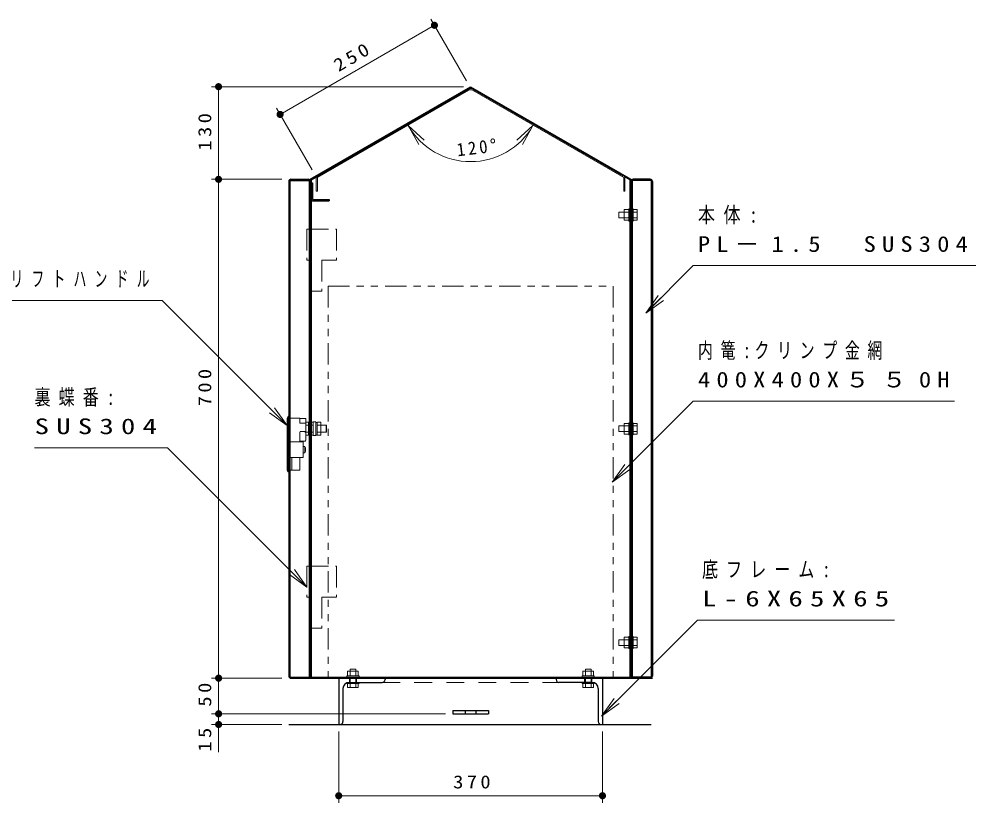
# Model space of a CAD drawing. Units: millimetres on the paper, scale 1:10. Extents: x -365 to 12, y -47 to 257.
# Drawn here: x -238 to -103.8, y 55.6 to 165.6 of the extents above; entities that cross this region are included whole.
import ezdxf

# ---------------------------------------------------------------- set-up
doc = ezdxf.new("R2010")
doc.units = ezdxf.units.MM
doc.linetypes.add('USER1', pattern=[4.5, 2.5, -2])
doc.linetypes.add('USER3', pattern=[8, 3, -1, 1, -1, 1, -1])
doc.layers.add('LY_1', color=7, linetype='Continuous', lineweight=13)
doc.styles.add('ＭＳ ゴシック', font='')
doc.styles.get('ＭＳ ゴシック').set_extended_font_data('MS Gothic')

# ---------------------------------------------------------------- blocks, each defined once
blk = doc.blocks.new('filled_dot')
at = {"color": 0, "linetype": 'Continuous', "lineweight": -2, "const_width": 1.25}
blk.add_lwpolyline([(-0.625, 0, 1), (0.625, 0, 1)], format="xyb", close=True, dxfattribs=at)
blk = doc.blocks.new('open_arrow')
at = {"color": 0, "linetype": 'Continuous', "lineweight": -2}
blk.add_lwpolyline([(7.5, 1.25), (0, 0), (7.5, -1.25)], dxfattribs=at)

msp = doc.modelspace()

# ---------------------------------------------------------------- linework, layer by layer
at = {"layer": 'LY_1'}
for p, q in [((-175.244, 156.893), (-180.247, 165.551)), ((-201.394, 152.179), (-179.747, 164.686)), ((-175.669, 156.07), (-211.019, 156.07)), ((-210.019, 143.07), (-210.019, 156.07)), ((-196.166, 143.304), (-174.919, 155.579)), ((-153.173, 143.304), (-174.419, 155.579)), ((-196.891, 144.386), (-201.894, 153.044)), ((-201.169, 143.07), (-211.019, 143.07)), ((-210.019, 73.07), (-210.019, 143.07)), ((-196.316, 143.39), (-196.315, 141.39)), ((-196.166, 143.304), (-196.165, 141.39)), ((-153.173, 143.304), (-153.173, 141.39)), ((-153.023, 143.39), (-153.023, 141.39)), ((-196.315, 141.39), (-196.165, 141.39)), ((-153.023, 141.39), (-153.173, 141.39)), ((-153.859, 138.47), (-153.859, 137.67)), ((-153.859, 138.47), (-152.479, 138.47)), ((-153.129, 138.82), (-152.479, 138.82)), ((-153.129, 138.82), (-153.129, 137.32)), ((-152.479, 138.92), (-152.319, 138.92)), ((-152.479, 138.92), (-152.479, 137.22)), ((-152.319, 138.57), (-152.019, 138.57)), ((-152.319, 138.47), (-152.019, 138.47)), ((-152.019, 138.92), (-151.859, 138.92)), ((-151.859, 138.92), (-151.859, 137.22)), ((-151.859, 138.82), (-151.309, 138.82)), ((-151.859, 138.47), (-151.309, 138.47)), ((-151.309, 138.82), (-151.309, 137.32)), ((-153.859, 137.67), (-152.479, 137.67)), ((-153.129, 137.32), (-152.479, 137.32)), ((-152.479, 137.22), (-152.319, 137.22)), ((-152.319, 137.67), (-152.019, 137.67)), ((-152.319, 137.57), (-152.019, 137.57)), ((-152.019, 137.22), (-151.859, 137.22)), ((-151.859, 137.67), (-151.309, 137.67)), ((-151.859, 137.32), (-151.309, 137.32)), ((-150.104, 124.311), (-148.337, 126.786)), ((-150.104, 124.311), (-147.983, 126.432)), ((-147.63, 126.079), (-150.104, 124.311)), ((-200.402, 108.522), (-202.877, 110.29)), ((-200.402, 108.522), (-202.523, 110.643)), ((-202.17, 110.997), (-200.402, 108.522)), ((-200.389, 109.57), (-200.279, 109.82)), ((-200.389, 109.57), (-200.389, 102.27)), ((-200.279, 109.82), (-200.279, 102.02)), ((-200.279, 109.82), (-200.169, 109.82)), ((-200.169, 109.82), (-200.169, 102.02)), ((-200.169, 109.57), (-198.629, 109.57)), ((-198.629, 109.57), (-198.629, 108.866)), ((-198.629, 109.504), (-197.843, 109.504)), ((-198.629, 108.866), (-197.793, 108.866)), ((-197.793, 109.454), (-197.793, 106.45)), ((-197.793, 108.978), (-197.435, 108.978)), ((-197.417, 108.968), (-197.393, 108.926)), ((-197.393, 108.926), (-197.393, 108.07)), ((-197.245, 108.968), (-197.269, 108.926)), ((-197.269, 108.926), (-197.269, 107.214)), ((-197.228, 108.978), (-196.811, 108.978)), ((-196.793, 108.968), (-196.769, 108.926)), ((-196.769, 109.023), (-196.373, 109.023)), ((-196.769, 107.117), (-196.769, 109.023)), ((-196.769, 108.926), (-196.769, 108.07)), ((-196.373, 107.117), (-196.373, 109.023)), ((-196.373, 108.97), (-196.173, 108.97)), ((-196.173, 107.17), (-196.173, 108.97)), ((-196.149, 108.968), (-196.173, 108.926)), ((-196.173, 108.926), (-196.173, 107.214)), ((-196.132, 108.978), (-195.715, 108.978)), ((-195.697, 108.968), (-195.673, 108.926)), ((-195.673, 108.926), (-195.673, 107.214)), ((-153.129, 108.82), (-152.479, 108.82)), ((-153.129, 108.82), (-153.129, 107.32)), ((-152.479, 108.92), (-152.319, 108.92)), ((-152.479, 108.92), (-152.479, 107.22)), ((-152.019, 108.92), (-151.859, 108.92)), ((-151.859, 108.92), (-151.859, 107.22)), ((-151.859, 108.82), (-151.309, 108.82)), ((-151.309, 108.82), (-151.309, 107.32)), ((-198.629, 107.606), (-198.629, 106.23)), ((-198.529, 107.706), (-197.793, 107.706)), ((-197.793, 108.57), (-197.423, 108.57)), ((-197.793, 107.57), (-197.423, 107.57)), ((-197.423, 108.57), (-197.396, 108.618)), ((-197.423, 108.57), (-197.393, 108.518)), ((-197.423, 107.57), (-197.393, 107.622)), ((-197.423, 107.57), (-197.396, 107.523)), ((-197.393, 108.57), (-197.269, 108.57)), ((-197.393, 107.214), (-197.393, 108.07)), ((-197.393, 107.57), (-197.269, 107.57)), ((-197.239, 108.57), (-197.269, 108.518)), ((-197.269, 108.518), (-197.269, 108.07)), ((-197.269, 107.622), (-197.269, 108.07)), ((-197.239, 107.57), (-197.269, 107.622)), ((-197.239, 108.57), (-197.266, 108.618)), ((-197.239, 107.57), (-197.266, 107.523)), ((-197.239, 108.57), (-196.799, 108.57)), ((-197.239, 107.57), (-196.799, 107.57)), ((-196.799, 108.57), (-196.772, 108.618)), ((-196.799, 108.57), (-196.769, 108.518)), ((-196.799, 107.57), (-196.769, 107.622)), ((-196.799, 107.57), (-196.772, 107.523)), ((-196.143, 108.57), (-196.173, 108.518)), ((-196.173, 108.518), (-196.173, 108.07)), ((-196.173, 107.622), (-196.173, 108.07)), ((-196.143, 107.57), (-196.173, 107.622)), ((-196.143, 108.57), (-196.17, 108.618)), ((-196.143, 107.57), (-196.17, 107.523)), ((-196.143, 108.57), (-195.703, 108.57)), ((-196.143, 107.57), (-195.703, 107.57)), ((-195.703, 108.57), (-195.676, 108.618)), ((-195.703, 108.57), (-195.673, 108.518)), ((-195.703, 107.57), (-195.673, 107.622)), ((-195.703, 107.57), (-195.676, 107.523)), ((-195.673, 108.57), (-194.919, 108.57)), ((-195.673, 107.57), (-194.919, 107.57)), ((-194.919, 108.57), (-194.869, 108.52)), ((-194.919, 108.57), (-194.919, 107.57)), ((-194.919, 107.57), (-194.869, 107.62)), ((-194.869, 108.52), (-194.869, 107.62)), ((-153.859, 108.47), (-153.859, 107.67)), ((-153.859, 108.47), (-152.479, 108.47)), ((-153.859, 107.67), (-152.479, 107.67)), ((-152.319, 108.57), (-152.019, 108.57)), ((-152.319, 108.47), (-152.019, 108.47)), ((-152.319, 107.67), (-152.019, 107.67)), ((-152.319, 107.57), (-152.019, 107.57)), ((-151.859, 108.47), (-151.309, 108.47)), ((-151.859, 107.67), (-151.309, 107.67)), ((-200.019, 106.23), (-198.149, 106.23)), ((-200.019, 106.23), (-200.019, 104.03)), ((-198.629, 106.35), (-197.893, 106.35)), ((-198.149, 106.23), (-198.149, 104.03)), ((-197.793, 107.162), (-197.435, 107.162)), ((-197.417, 107.172), (-197.393, 107.214)), ((-197.245, 107.172), (-197.269, 107.214)), ((-197.228, 107.162), (-196.811, 107.162)), ((-196.793, 107.172), (-196.769, 107.214)), ((-196.769, 107.117), (-196.373, 107.117)), ((-196.373, 107.17), (-196.173, 107.17)), ((-196.149, 107.172), (-196.173, 107.214)), ((-196.132, 107.162), (-195.715, 107.162)), ((-195.697, 107.172), (-195.673, 107.214)), ((-153.129, 107.32), (-152.479, 107.32)), ((-152.479, 107.22), (-152.319, 107.22)), ((-152.019, 107.22), (-151.859, 107.22)), ((-151.859, 107.32), (-151.309, 107.32)), ((-198.149, 105.592), (-197.929, 105.592)), ((-197.929, 105.592), (-197.929, 104.668)), ((-200.019, 104.03), (-198.149, 104.03)), ((-199.729, 104.03), (-199.729, 102.27)), ((-198.629, 104.03), (-198.629, 102.27)), ((-198.149, 104.668), (-197.929, 104.668)), ((-200.389, 102.27), (-200.279, 102.02)), ((-200.279, 102.02), (-200.169, 102.02)), ((-200.169, 102.27), (-198.629, 102.27)), ((-154.817, 100.56), (-153.049, 103.035)), ((-154.817, 100.56), (-152.696, 102.681)), ((-152.342, 102.328), (-154.817, 100.56)), ((-197.619, 85.84), (-200.094, 87.608)), ((-197.619, 85.84), (-199.74, 87.962)), ((-199.387, 88.315), (-197.619, 85.84)), ((-153.859, 78.47), (-153.859, 77.67)), ((-153.859, 78.47), (-152.479, 78.47)), ((-153.129, 78.82), (-152.479, 78.82)), ((-153.129, 78.82), (-153.129, 77.32)), ((-152.479, 78.92), (-152.319, 78.92)), ((-152.479, 78.92), (-152.479, 77.22)), ((-152.319, 78.57), (-152.019, 78.57)), ((-152.319, 78.47), (-152.019, 78.47)), ((-152.019, 78.92), (-151.859, 78.92)), ((-151.859, 78.92), (-151.859, 77.22)), ((-151.859, 78.82), (-151.309, 78.82)), ((-151.859, 78.47), (-151.309, 78.47)), ((-151.309, 78.82), (-151.309, 77.32)), ((-153.859, 77.67), (-152.479, 77.67)), ((-153.129, 77.32), (-152.479, 77.32)), ((-152.479, 77.22), (-152.319, 77.22)), ((-152.319, 77.67), (-152.019, 77.67)), ((-152.319, 77.57), (-152.019, 77.57)), ((-152.019, 77.22), (-151.859, 77.22)), ((-151.859, 77.67), (-151.309, 77.67)), ((-151.859, 77.32), (-151.309, 77.32)), ((-191.919, 74.03), (-191.919, 73.38)), ((-191.919, 74.03), (-190.419, 74.03)), ((-191.569, 74.31), (-190.769, 74.31)), ((-191.569, 74.31), (-191.569, 73.38)), ((-190.769, 74.31), (-190.769, 73.38)), ((-190.419, 74.03), (-190.419, 73.38)), ((-158.919, 74.03), (-158.919, 73.38)), ((-157.419, 74.03), (-158.919, 74.03)), ((-157.769, 74.31), (-158.569, 74.31)), ((-158.569, 74.31), (-158.569, 73.38)), ((-157.769, 74.31), (-157.769, 73.38)), ((-157.419, 74.03), (-157.419, 73.38)), ((-201.169, 73.07), (-211.019, 73.07)), ((-210.019, 68.07), (-210.019, 73.07)), ((-192.019, 73.38), (-192.019, 73.22)), ((-192.019, 73.38), (-190.319, 73.38)), ((-190.319, 73.38), (-190.319, 73.22)), ((-159.019, 73.38), (-159.019, 73.22)), ((-157.319, 73.38), (-159.019, 73.38)), ((-157.319, 73.38), (-157.319, 73.22)), ((-156.307, 67.76), (-154.54, 70.235)), ((-156.307, 67.76), (-154.186, 69.881)), ((-153.832, 69.528), (-156.307, 67.76)), ((-178.169, 68.07), (-211.019, 68.07)), ((-210.019, 62.678), (-210.019, 68.07)), ((-201.169, 66.57), (-211.019, 66.57)), ((-193.169, 65.57), (-193.169, 55.57)), ((-156.169, 65.57), (-156.169, 55.57)), ((-156.169, 56.57), (-193.169, 56.57))]:
    msp.add_line(p, q, dxfattribs=at)
at = {"layer": 'LY_1', "color": 3, "lineweight": 25}
for p, q in [((-197.169, 143.07), (-174.669, 156.07)), ((-197.019, 142.984), (-174.669, 155.897)), ((-174.669, 156.07), (-152.169, 143.07)), ((-153.227, 143.508), (-174.669, 155.897)), ((-181.163, 152.145), (-181.088, 152.015)), ((-168.175, 152.145), (-168.25, 152.015)), ((-189.822, 147.142), (-189.747, 147.012)), ((-159.516, 147.142), (-159.591, 147.012)), ((-200.169, 142.77), (-200.169, 73.37)), ((-200.019, 142.92), (-200.019, 73.22)), ((-200.019, 142.92), (-197.319, 142.92)), ((-199.869, 143.07), (-197.469, 143.07)), ((-197.319, 142.92), (-197.319, 73.22)), ((-197.169, 143.07), (-197.169, 73.07)), ((-197.019, 142.984), (-197.019, 73.22)), ((-197.019, 142.57), (-196.867, 142.57)), ((-196.867, 142.57), (-196.867, 140.222)), ((-152.319, 142.984), (-153.132, 143.454)), ((-152.319, 142.984), (-152.319, 73.22)), ((-152.169, 143.07), (-152.169, 73.07)), ((-149.319, 142.92), (-152.019, 142.92)), ((-152.019, 142.92), (-152.019, 73.22)), ((-149.469, 143.07), (-151.869, 143.07)), ((-149.319, 142.92), (-149.319, 73.22)), ((-149.169, 142.77), (-149.169, 73.37)), ((-197.319, 140.07), (-197.169, 140.07)), ((-197.019, 140.07), (-194.519, 140.07)), ((-196.867, 140.222), (-194.519, 140.222)), ((-194.519, 140.222), (-194.519, 140.07)), ((-152.019, 140.07), (-152.169, 140.07)), ((-200.019, 73.22), (-197.169, 73.22)), ((-199.869, 73.07), (-149.169, 73.07)), ((-197.019, 73.22), (-152.319, 73.22)), ((-193.169, 73.07), (-193.169, 66.57)), ((-186.669, 73.07), (-186.669, 72.87)), ((-162.669, 73.07), (-162.669, 72.87)), ((-156.169, 73.07), (-156.169, 66.57)), ((-149.319, 73.22), (-152.169, 73.22)), ((-192.569, 71.62), (-192.569, 66.97)), ((-191.719, 72.47), (-187.069, 72.47)), ((-157.619, 72.47), (-162.269, 72.47)), ((-156.769, 71.62), (-156.769, 66.97)), ((-177.169, 68.52), (-172.169, 68.52)), ((-177.169, 68.52), (-177.169, 68.07)), ((-175.419, 68.52), (-175.419, 68.07)), ((-173.919, 68.52), (-173.919, 68.07)), ((-172.169, 68.52), (-172.169, 68.07)), ((-177.169, 68.07), (-172.169, 68.07)), ((-200.169, 66.57), (-149.319, 66.57))]:
    msp.add_line(p, q, dxfattribs=at)
at = {"layer": 'LY_1', "linetype": 'USER3'}
for p, q in [((-197.619, 136.07), (-193.469, 136.07)), ((-197.619, 136.07), (-197.619, 131.72)), ((-193.469, 136.07), (-193.469, 131.72)), ((-197.619, 131.72), (-197.019, 131.72)), ((-197.019, 131.72), (-197.019, 127.37)), ((-195.519, 131.72), (-195.519, 127.37)), ((-195.519, 131.72), (-193.469, 131.72)), ((-194.669, 128.07), (-194.669, 73.07)), ((-194.669, 128.07), (-154.669, 128.07)), ((-154.669, 128.07), (-154.669, 73.07)), ((-197.019, 127.37), (-195.519, 127.37)), ((-197.619, 88.77), (-193.469, 88.77)), ((-197.619, 88.77), (-197.619, 84.42)), ((-193.469, 88.77), (-193.469, 84.42)), ((-197.619, 84.42), (-197.019, 84.42)), ((-197.019, 84.42), (-197.019, 80.07)), ((-195.519, 84.42), (-195.519, 80.07)), ((-195.519, 84.42), (-193.469, 84.42)), ((-197.019, 80.07), (-195.519, 80.07))]:
    msp.add_line(p, q, dxfattribs=at)
at = {"layer": 'LY_1', "linetype": 'USER1'}
for p, q in [((-191.669, 73.22), (-191.669, 72.47)), ((-191.569, 73.22), (-191.569, 72.47)), ((-190.769, 73.22), (-190.769, 72.47)), ((-190.669, 73.22), (-190.669, 72.47)), ((-158.669, 73.22), (-158.669, 72.47)), ((-158.569, 73.22), (-158.569, 72.47)), ((-157.769, 73.22), (-157.769, 72.47)), ((-157.669, 73.22), (-157.669, 72.47)), ((-192.019, 72.47), (-192.019, 72.31)), ((-192.019, 72.31), (-190.319, 72.31)), ((-191.919, 72.31), (-191.919, 71.76)), ((-191.919, 71.76), (-190.419, 71.76)), ((-191.569, 72.31), (-191.569, 71.76)), ((-190.769, 72.31), (-190.769, 71.76)), ((-190.419, 72.31), (-190.419, 71.76)), ((-190.319, 72.47), (-190.319, 72.31)), ((-187.069, 72.47), (-162.269, 72.47)), ((-159.019, 72.47), (-159.019, 72.31)), ((-157.319, 72.31), (-159.019, 72.31)), ((-158.919, 72.31), (-158.919, 71.76)), ((-157.419, 71.76), (-158.919, 71.76)), ((-158.569, 72.31), (-158.569, 71.76)), ((-157.769, 72.31), (-157.769, 71.76)), ((-157.419, 72.31), (-157.419, 71.76)), ((-157.319, 72.47), (-157.319, 72.31))]:
    msp.add_line(p, q, dxfattribs=at)
at = {"layer": 'LY_1'}
for points in [[(-150.104, 124.311), (-143.441, 130.974), (-103.79, 130.974)], [(-200.402, 108.522), (-217.935, 126.055), (-239.226, 126.055)], [(-154.817, 100.56), (-143.425, 111.952), (-106.774, 111.952)], [(-197.619, 85.84), (-217.175, 105.396), (-235.833, 105.396)], [(-156.307, 67.76), (-142.852, 81.216), (-115.2, 81.216)]]:
    msp.add_lwpolyline(points, dxfattribs=at)
for centre, radius, start, end in [((-174.669, 155.146), 0.65, 59.98163, 120.01836), ((-174.669, 155.146), 0.5, 59.98163, 120.01836), ((-174.669, 155.66), 10.109, 210.01838, 329.98165), ((-197.843, 109.454), 0.05, 0, 89.99998), ((-197.435, 108.958), 0.02, 30.00492, 89.99998), ((-197.228, 108.958), 0.02, 89.99998, 150.00818), ((-196.811, 108.958), 0.02, 30.00492, 89.99998), ((-196.132, 108.958), 0.02, 89.99998, 150.00818), ((-195.715, 108.958), 0.02, 30.00492, 89.99998), ((-198.529, 107.606), 0.1, 89.99998, 179.99996), ((-197.873, 107.513), 0.02, 149.98918, 179.99996), ((-197.413, 108.628), 0.02, 329.98921, 0), ((-197.413, 107.513), 0.02, 359.99995, 30.01074), ((-197.249, 108.628), 0.02, 179.99996, 210.01075), ((-197.249, 107.513), 0.02, 149.98918, 179.99996), ((-196.789, 108.628), 0.02, 329.98921, 0), ((-196.789, 107.513), 0.02, 359.99995, 30.01074), ((-196.153, 108.628), 0.02, 179.99996, 210.01075), ((-196.153, 107.513), 0.02, 149.98918, 179.99996), ((-195.693, 108.628), 0.02, 329.98921, 0), ((-195.693, 107.513), 0.02, 359.99995, 30.01074), ((-197.893, 106.45), 0.1, 270.00002, 0), ((-197.435, 107.182), 0.02, 269.99996, 329.99502), ((-197.228, 107.182), 0.02, 209.99176, 269.99996), ((-196.811, 107.182), 0.02, 269.99996, 329.99502), ((-196.132, 107.182), 0.02, 209.99176, 269.99996), ((-195.715, 107.182), 0.02, 269.99996, 329.99502), ((-198.844, 105.13), 1.025, 333.21798, 26.78203)]:
    msp.add_arc(centre, radius, start, end, dxfattribs=at)
at = {"layer": 'LY_1', "color": 3, "lineweight": 25}
for centre, radius, start, end in [((-199.869, 142.77), 0.3, 90, 180), ((-197.469, 142.77), 0.3, 0, 90), ((-151.869, 142.77), 0.3, 90, 180), ((-149.469, 142.77), 0.3, 0, 90), ((-199.869, 73.37), 0.3, 179.99999, 270), ((-187.069, 72.87), 0.4, 270, 0), ((-162.269, 72.87), 0.4, 180.00001, 270), ((-149.469, 73.37), 0.3, 270, 0), ((-191.719, 71.62), 0.85, 90, 180), ((-157.619, 71.62), 0.85, 360, 90), ((-192.969, 66.97), 0.4, 270, 0), ((-156.369, 66.97), 0.4, 180.00001, 270)]:
    msp.add_arc(centre, radius, start, end, dxfattribs=at)

# ---------------------------------------------------------------- block references
at = {"layer": 'LY_1', "xscale": 0.4, "yscale": 0.4}
for name, p, rotation in [('filled_dot', (-179.747, 164.686), 210), ('filled_dot', (-210.019, 156.07), 270), ('filled_dot', (-201.394, 152.179), 30), ('open_arrow', (-183.422, 150.603), 308.5), ('open_arrow', (-165.916, 150.603), 231.5), ('filled_dot', (-210.019, 143.07), 270), ('filled_dot', (-210.019, 143.07), 90), ('filled_dot', (-210.019, 73.07), 90), ('filled_dot', (-210.019, 73.07), 270), ('filled_dot', (-210.019, 68.07), 90), ('filled_dot', (-210.019, 66.57), 90), ('filled_dot', (-156.169, 56.57), 180)]:
    msp.add_blockref(name, p, dxfattribs=dict(at, rotation=rotation))
msp.add_blockref('filled_dot', (-193.169, 56.57), dxfattribs=at)

# ---------------------------------------------------------------- texts
at = {"layer": 'LY_1', "char_height": 1.833, "attachment_point": 8, "style": 'ＭＳ ゴシック'}
for s, insert, rotation in [('\\T1.33;\\W1.15;250', (-190.711, 159.506), 30.018), ('\\T1.33;\\W1.15;130', (-211.019, 149.97), 90), ('\\T1.33;\\W0.95;120°', (-173.566, 146.619), 6.954), ('\\T1.33;\\W1.15;700', (-211.019, 114.085), 90), ('\\T1.34;\\W1.15;50', (-211.019, 70.998), 90), ('\\T1.34;\\W1.15;15', (-211.019, 64.678), 90)]:
    msp.add_mtext(s, dxfattribs=dict(at, insert=insert, rotation=rotation))
at = {"layer": 'LY_1', "style": 'ＭＳ ゴシック'}
for s, insert, char_height, attachment_point in [('\\T1.5;\\W0.8;本体:', (-142.79, 137.974), 2.199, 4), ('\\T1.5;\\W1.15;PL－1.5\u3000SUS304', (-142.79, 133.974), 2.199, 4), ('\\T1.64;\\W0.6;リフトハンドル', (-239.226, 129.055), 2.199, 4), ('\\T1.51;\\W0.7;内篭:クリンプ金網', (-142.774, 118.952), 2.199, 4), ('\\T1.5;\\W1.15;400X400X５５0H', (-142.774, 114.952), 2.199, 4), ('\\T1.5;\\W0.75;裏蝶番:', (-235.833, 112.396), 2.199, 4), ('\\T1.5;\\W1.35;SUS304', (-235.833, 108.396), 2.199, 4), ('\\T1.5;\\W0.75;底フレーム:', (-142.2, 88.216), 2.199, 4), ('\\T1.5;\\W1.35;L-6X65X65', (-142.2, 84.216), 2.199, 4), ('\\T1.33;\\W1.15;370', (-174.254, 57.57), 1.833, 8)]:
    msp.add_mtext(s, dxfattribs=dict(at, insert=insert, char_height=char_height, attachment_point=attachment_point))

doc.saveas('drawing.dxf')
